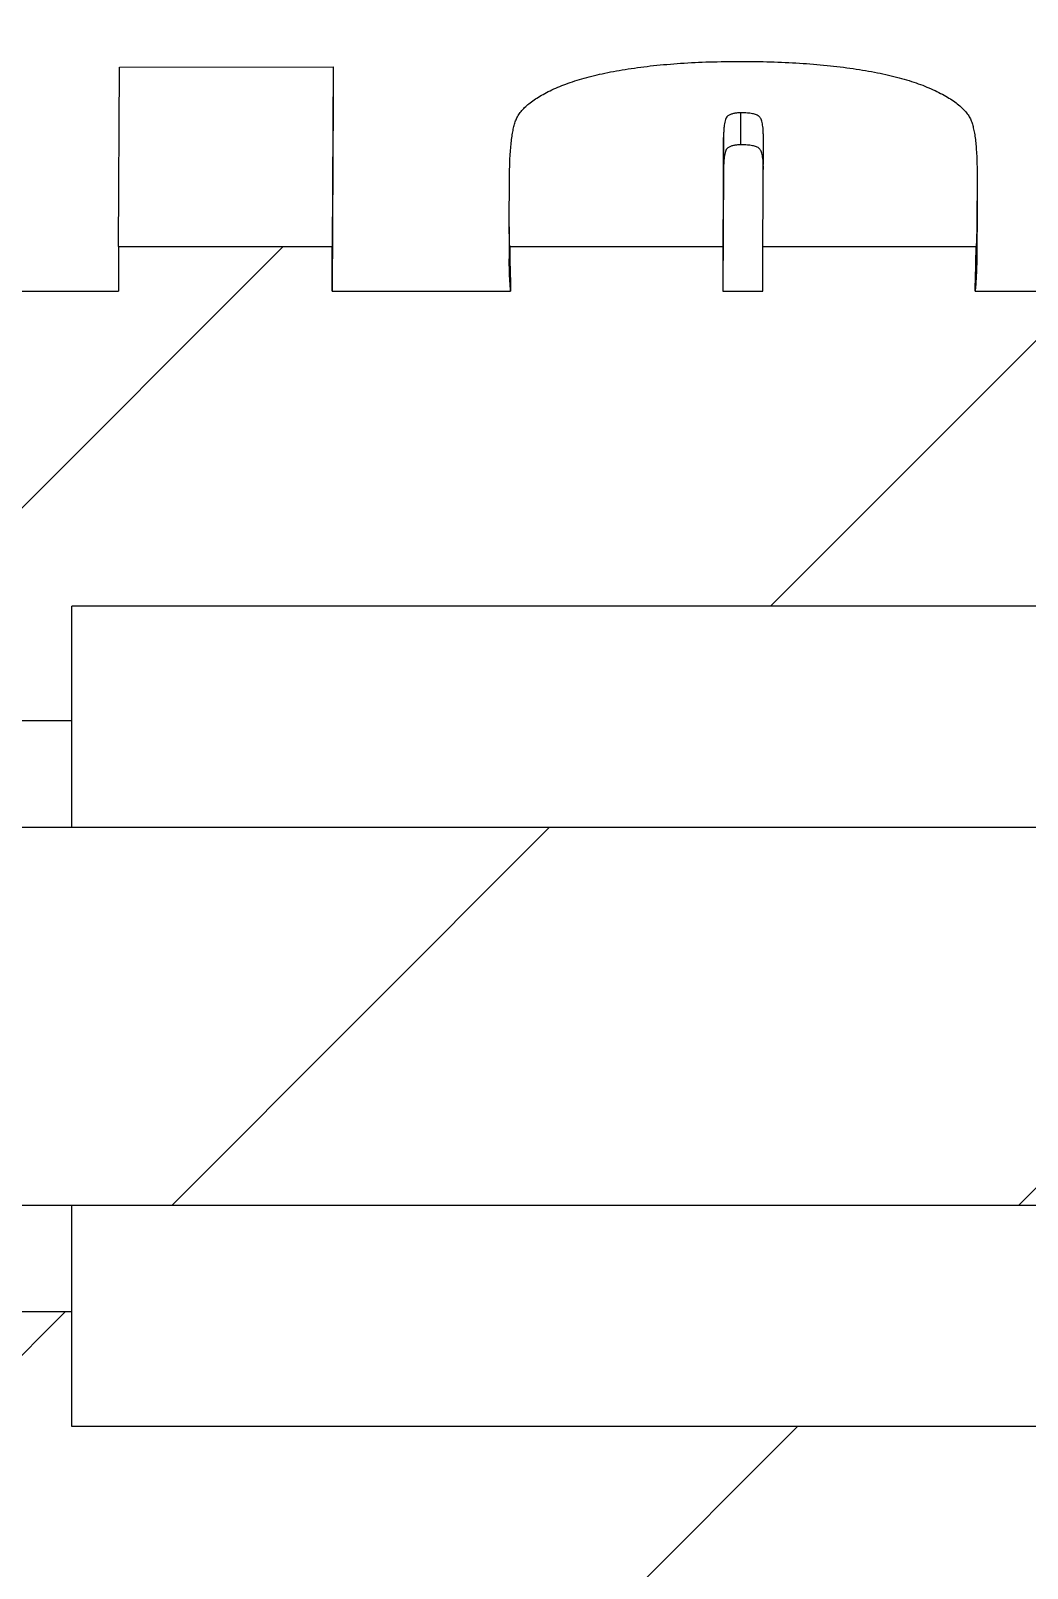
# Model space of a CAD drawing. Header units: millimetres. Extents: x -56 to 279, y 0 to 216.
# Drawn here: x 41.52 to 46.8, y 26.87 to 35.02 of the extents above; entities that cross this region are included whole.
import ezdxf

# ---------------------------------------------------------------- set-up
doc = ezdxf.new("R2010")
doc.units = ezdxf.units.MM
doc.layers.add('TITLE_BLOCK_BORDER', color=7, linetype='Continuous')
pattern_1 = [(45, (0, 0), (-2.245064030267288, 2.245064030267288), [])]

msp = doc.modelspace()

# ---------------------------------------------------------------- hatches: boundary and pattern name
at = {"layer": 'TITLE_BLOCK_BORDER', "linetype": 'Continuous', "lineweight": 18}
h = msp.add_hatch(dxfattribs=at)
h.set_pattern_fill('ANSI31', color=256, style=0)
h.set_pattern_definition(pattern_1)
edge = h.paths.add_edge_path(flags=0)
edge.add_line((27.42125359384621, 33.64155162428101), (27.15498089923976, 33.64155162184828))
edge.add_line((27.15498089923976, 33.64155162184828), (27.15533833180215, 33.87760715868279))
edge.add_line((27.15533833180215, 33.87760715868279), (26.0944963125968, 33.87760715868319))
edge.add_line((26.0944963125968, 33.87760715868319), (26.09417158396023, 33.72011777312227))
edge.add_spline(control_points=[(26.09417158396023, 33.72011777312227), (26.09430297248944, 33.69392880997772), (26.09443434045929, 33.66773964212676), (26.09469250191581, 33.6415516218466)], knot_values=[0, 0, 0, 0, 0.0001178518172691, 0.0001178518172691, 0.0001178518172691, 0.0001178518172691], weights=[1, 1, 1, 1], degree=3, periodic=0)
edge.add_line((26.09469250191585, 33.64155162184773), (25.17990958838461, 33.64155162184988))
edge.add_spline(control_points=[(25.17990958838461, 33.64155162184988), (25.1812903310576, 33.72022942980575), (25.18232247319374, 33.798917440092), (25.1825016466436, 33.8776071586831)], knot_values=[0, 0, 0, 0, 0.0003541046515927, 0.0003541046515927, 0.0003541046515927, 0.0003541046515927], weights=[1, 1, 1, 1], degree=3, periodic=0)
edge.add_line((25.1825016466436, 33.87760715868256), (24.04889104356479, 33.87760715868318))
edge.add_line((24.04889104356479, 33.87760715868318), (24.04856109647659, 33.64155162184792))
edge.add_line((24.04856109647659, 33.64155162184792), (23.8638330289084, 33.64155162184832))
edge.add_line((23.8638330289084, 33.64155162184832), (23.86418306511147, 33.87760715868276))
edge.add_line((23.86418306511147, 33.87760715868276), (22.73252944390995, 33.8776071626005))
edge.add_spline(control_points=[(22.73252944390995, 33.8776071626005), (22.73316920686436, 33.79891943053622), (22.73381560191114, 33.72022922407521), (22.73523117764523, 33.64155162485283)], knot_values=[0, 0, 0, 0, 0.0003541064975395, 0.0003541064975395, 0.0003541064975395, 0.0003541064975395], weights=[1, 1, 1, 1], degree=3, periodic=0)
edge.add_line((22.73523117753948, 33.64155162184773), (21.12655200056776, 33.6415516218483))
edge.add_line((21.12655200056776, 33.6415516218483), (21.12685593070082, 33.87760715868275))
edge.add_line((21.12685593070082, 33.87760715868275), (19.99290414930828, 33.87760715868316))
edge.add_line((19.99290414930828, 33.87760715868316), (19.99256298401919, 33.64155162184793))
edge.add_line((19.99256298401919, 33.64155162184793), (18.57030639108484, 33.64155162184809))
edge.add_line((18.57030639108484, 33.64155162184809), (18.40363972441816, 33.44483867448497))
edge.add_line((18.40363972441816, 33.44483867448497), (18.40363972441789, 26.7987881300378))
edge.add_line((18.40363972441789, 26.7987881300378), (18.57030639108454, 26.63212146337115))
edge.add_line((18.57030639108454, 26.63212146337115), (32.45008587449491, 26.63212146337112))
edge.add_arc((32.45008587449492, 27.29878813003779), 0.6666666666666666, 270.0000000000002, 320.4125723179267)
edge.add_arc((35.07030639108422, 25.13212146337115), 2.733333333333333, 39.58742768207412, 140.4125723179248, ccw=False)
edge.add_arc((37.69052690767351, 27.29878813003781), 0.6666666666666666, 219.5874276820753, 270.0000000000014)
edge.add_line((37.69052690767352, 26.63212146337121), (51.57030639108391, 26.63212146337121))
edge.add_line((51.57030639108391, 26.63212146337121), (51.73697305775071, 26.79878813003784))
edge.add_line((51.73697305775071, 26.79878813003784), (51.73697305775055, 27.45878813003787))
edge.add_line((51.73697305775055, 27.45878813003787), (51.57030639108391, 27.62545479670452))
edge.add_line((51.57030639108391, 27.62545479670452), (41.73697305775072, 27.62545479670449))
edge.add_line((41.73697305775072, 27.62545479670449), (41.7369730577507, 28.2321214633712))
edge.add_line((41.7369730577507, 28.2321214633712), (27.73697305775089, 28.23212146337118))
edge.add_line((27.73697305775089, 28.23212146337118), (27.73697305775088, 31.36545479670444))
edge.add_line((27.73697305775088, 31.36545479670444), (41.73697305775069, 31.36545479670452))
edge.add_line((41.73697305775069, 31.36545479670452), (41.73697305775072, 31.97212146337113))
edge.add_line((41.73697305775072, 31.97212146337113), (51.5703063910839, 31.97212146337128))
edge.add_line((51.5703063910839, 31.97212146337128), (51.7369730577507, 32.1387881300379))
edge.add_line((51.7369730577507, 32.1387881300379), (51.73697305775072, 33.44483867448506))
edge.add_line((51.73697305775072, 33.44483867448506), (51.57030639108406, 33.64155162184783))
edge.add_line((51.57030639108406, 33.64155162184783), (49.85298368645934, 33.64155161777965))
edge.add_spline(control_points=[(49.85298368645934, 33.64155161777965), (49.85182489186003, 33.72030331843425), (49.84866935064541, 33.79907563663729), (49.84267162260741, 33.87760716164028)], knot_values=[0, 0, 0, 0, 0.0003544210131699, 0.0003544210131699, 0.0003544210131699, 0.0003544210131699], weights=[1, 1, 1, 1], degree=3, periodic=0)
edge.add_line((49.84267162252613, 33.87760715981787), (48.71467103400454, 33.87760715868264))
edge.add_spline(control_points=[(48.7146710342836, 33.87760716092296), (48.74049904966285, 33.81523944253175), (48.75113581606154, 33.74701637223374), (48.75868723612888, 33.67993586291305), (48.76012499435033, 33.66716401961538), (48.76131825314842, 33.65436355159314), (48.76233886565237, 33.6415516243361)], knot_values=[3.1892e-12, 3.1892e-12, 3.1892e-12, 3.1892e-12, 0.0003037689552671, 0.0003037689552671, 0.0003037689552671, 0.0003612830703178, 0.0003612830703178, 0.0003612830703178, 0.0003612830703178], weights=[1, 1, 1, 1, 1, 1, 1], degree=3, periodic=0)
edge.add_line((48.7623388651637, 33.64155162428109), (48.49606617055724, 33.64155162184801))
edge.add_line((48.49606617055724, 33.64155162184801), (48.49642360311964, 33.87760715868325))
edge.add_line((48.49642360311964, 33.87760715868325), (47.43558158391428, 33.87760715868286))
edge.add_line((47.43558158391428, 33.87760715868286), (47.43525685527771, 33.72011777312174))
edge.add_spline(control_points=[(47.43525685527771, 33.72011777312235), (47.43538824380692, 33.6939288099778), (47.43551961177678, 33.66773964212684), (47.4357777732333, 33.64155162184667)], knot_values=[9e-16, 9e-16, 9e-16, 9e-16, 0.0001178518172708, 0.0001178518172708, 0.0001178518172708, 0.0001178518172708], weights=[1, 1, 1, 1], degree=3, periodic=0)
edge.add_line((47.43577777323334, 33.64155162184667), (46.52736493524692, 33.64155162184781))
edge.add_spline(control_points=[(46.52736493517803, 33.64155161777609), (46.52981967291074, 33.72022167930385), (46.53177606884117, 33.79890984125955), (46.53309385036641, 33.87760715868504)], knot_values=[6.1083e-12, 6.1083e-12, 6.1083e-12, 6.1083e-12, 0.0003541875738107, 0.0003541875738107, 0.0003541875738107, 0.0003541875738107], weights=[1, 1, 1, 1], degree=3, periodic=0)
edge.add_line((46.5330938503665, 33.87760715868504), (45.40192471440706, 33.87760715868285))
edge.add_line((45.40192471440706, 33.87760715868285), (45.40165016389781, 33.67871842603963))
edge.add_spline(control_points=[(45.40165016389783, 33.67871842605299), (45.40166479208597, 33.66632949762233), (45.40167942118958, 33.65394055723383), (45.4016729672647, 33.64155162184814)], knot_values=[0, 0, 0, 0, 5.57502168004e-05, 5.57502168004e-05, 5.57502168004e-05, 5.57502168004e-05], weights=[1, 1, 1, 1], degree=3, periodic=0)
edge.add_line((45.4016729672647, 33.64155162184814), (45.19034168326304, 33.6415516218478))
edge.add_spline(control_points=[(45.19034168325992, 33.64155162351296), (45.19034178594951, 33.64162109129503), (45.19034188864065, 33.64169055907709), (45.19034199133178, 33.64176002685915)], knot_values=[0, 0, 0, 0, 3.126053608e-07, 3.126053608e-07, 3.126053608e-07, 3.126053608e-07], weights=[1, 1, 1, 1], degree=3, periodic=0)
edge.add_line((45.19034199133178, 33.64176002685915), (45.19067575588562, 33.87760715868325))
edge.add_line((45.19067575588562, 33.87760715868325), (44.05976618121728, 33.87760715868262))
edge.add_spline(control_points=[(44.05976618119181, 33.87760716220325), (44.06080121117854, 33.79891166958648), (44.06246990369442, 33.72022258801796), (44.0646905225008, 33.64155162325086)], knot_values=[5.2806e-12, 5.2806e-12, 5.2806e-12, 5.2806e-12, 0.0003541603448523, 0.0003541603448523, 0.0003541603448523, 0.0003541603448523], weights=[1, 1, 1, 1], degree=3, periodic=0)
edge.add_line((44.06469052240022, 33.64155162324954), (43.11865846311633, 33.641551621848))
edge.add_line((43.11865846311633, 33.641551621848), (43.1189996284054, 33.87760715868319))
edge.add_line((43.1189996284054, 33.87760715868319), (41.98515221132331, 33.87760715868284))
edge.add_line((41.98515221132331, 33.87760715868284), (41.98481104603423, 33.64155162184833))
edge.add_line((41.98481104603423, 33.64155162184833), (41.01545165801689, 33.64155162184797))
edge.add_line((41.01545165801689, 33.64155162184797), (41.01579282330596, 33.87760715868323))
edge.add_line((41.01579282330596, 33.87760715868323), (39.88197855932618, 33.87760715868281))
edge.add_line((39.88197855932618, 33.87760715868281), (39.88163266363151, 33.64155162184835))
edge.add_line((39.88163266363151, 33.64155162184835), (39.68457837931189, 33.641551621848))
edge.add_line((39.68457837931189, 33.641551621848), (39.68492427500658, 33.8776071586832))
edge.add_line((39.68492427500658, 33.8776071586832), (38.55104368419165, 33.87760715868282))
edge.add_line((38.55104368419165, 33.87760715868282), (38.55070251890257, 33.64155162184839))
edge.add_line((38.55070251890257, 33.64155162184839), (37.14657480983669, 33.64155162184798))
edge.add_line((37.14657480983669, 33.64155162184798), (37.14690455385816, 33.87760715868317))
edge.add_line((37.14690455385816, 33.87760715868317), (36.0123895402718, 33.87760715868281))
edge.add_line((36.0123895402718, 33.87760715868281), (36.01205979625034, 33.64155162184837))
edge.add_line((36.01205979625034, 33.64155162184837), (34.66200777555891, 33.64155162184797))
edge.add_line((34.66200777555891, 33.64155162184797), (34.63442760353766, 33.87760715868316))
edge.add_line((34.63442760353766, 33.87760715868316), (32.30519859823214, 33.87760715868281))
edge.add_line((32.30519859823214, 33.87760715868281), (32.28013179991962, 33.64155162184832))
edge.add_line((32.28013179991962, 33.64155162184832), (30.96052829820879, 33.64155162184795))
edge.add_line((30.96052829820879, 33.64155162184795), (30.96085804223025, 33.87760715868315))
edge.add_line((30.96085804223025, 33.87760715868315), (29.82634302864392, 33.87760715868279))
edge.add_line((29.82634302864392, 33.87760715868279), (29.82601328462246, 33.64155162184834))
edge.add_line((29.82601328462246, 33.64155162184834), (28.51189841510942, 33.64155162184775))
edge.add_spline(control_points=[(28.51189841514185, 33.64155161777958), (28.51073962054254, 33.72030331843418), (28.50758407932791, 33.79907563663722), (28.50158635128991, 33.87760716164021)], knot_values=[6.0986e-12, 6.0986e-12, 6.0986e-12, 6.0986e-12, 0.0003544210158957, 0.0003544210158957, 0.0003544210158957, 0.0003544210158957], weights=[1, 1, 1, 1], degree=3, periodic=0)
edge.add_line((28.50158635071761, 33.87760716163179), (27.37358576268704, 33.87760715868257))
edge.add_spline(control_points=[(27.3735857629661, 33.87760716092289), (27.39941377834516, 33.81523944253211), (27.41005054474385, 33.74701637223461), (27.41760196481122, 33.67993586291441), (27.41903972303274, 33.66716401961627), (27.4202329818309, 33.65436355159355), (27.42125359433488, 33.64155162433602)], knot_values=[3.1892e-12, 3.1892e-12, 3.1892e-12, 3.1892e-12, 0.000303768955265, 0.000303768955265, 0.000303768955265, 0.0003612830703178, 0.0003612830703178, 0.0003612830703178, 0.0003612830703178], weights=[1, 1, 1, 1, 1, 1, 1], degree=3, periodic=0)
h = msp.add_hatch(dxfattribs=at)
h.set_pattern_fill('ANSI31', color=256, style=0)
h.set_pattern_definition(pattern_1)
h.paths.add_polyline_path([(58.0369730577502, 30.76103857869055), (58.03697305775022, 31.44878813004114), (57.85363972441688, 31.63212146337449), (56.22030639108356, 31.63212146337569), (56.03697305775022, 31.44878813004236), (56.0369730577502, 30.79878813004244), (32.97380757989045, 30.79878813003779), (32.70363972441753, 30.41294844575838), (32.70363972441754, 29.18462781431727), (32.97380757989046, 28.79878813003786), (56.03697305775021, 28.79878813004244), (56.03697305775022, 28.14878813004251), (56.22030639108355, 27.9654547967092), (57.85363972441687, 27.96545479670795), (58.03697305775022, 28.1487881300413), (58.03697305775021, 28.8365376813919), (57.99400225378268, 28.87950848535938), (56.7869730577502, 28.87950848535938), (56.78697305774988, 30.71806777472183), (57.99400225378142, 30.71806777472182)], flags=0)

# ---------------------------------------------------------------- linework, layer by layer
at = {"color": 7, "linetype": 'Continuous', "lineweight": 25}
for p, q in [((41.9851522113, 33.8776071587), (41.9900259405, 34.8290794188)), ((41.9900259405, 34.8290794188), (43.1238778578, 34.8299579833)), ((43.1238778578, 34.8299579833), (43.1189996284, 33.8776071587)), ((43.1238778578, 34.8299579833), (43.1238778578, 34.6605063342)), ((43.1238778578, 34.6605063342), (43.1186584631, 33.6415516218)), ((45.2861552466, 34.4170719403), (45.2861552466, 34.5865235894)), ((45.1935755436, 34.4557590913), (45.1906757559, 33.8776071587)), ((45.1935755436, 34.2863074422), (45.1935755436, 34.4557590913)), ((45.4019247144, 33.8776071587), (45.4047539984, 34.4559027086)), ((44.0572999889, 34.0012766924), (44.0586904464, 34.2374353892)), ((45.1935755436, 34.2863074422), (45.1903419913, 33.641610424)), ((46.5382405844, 34.2394174796), (46.5368501269, 34.0032587829)), ((46.5382405844, 34.2394174796), (46.5382405844, 34.0699658305)), ((46.5382405844, 34.0699658305), (46.5368501269, 33.8338071338)), ((44.0572679062, 33.9818042426), (44.0572679062, 33.8123525935)), ((46.5368501269, 34.0032587829), (46.5368501269, 33.8338071338)), ((41.9851522113, 33.8776071587), (41.984811046, 33.6415516218)), ((41.9851522113, 33.8776071587), (43.1189996284, 33.8776071587)), ((43.1186584631, 33.6415516218), (43.1189996284, 33.8776071587)), ((44.0597661812, 33.8776071587), (45.1906757559, 33.8776071587)), ((45.1906757559, 33.8776071587), (45.1903419913, 33.6417600269)), ((45.4016501639, 33.678718426), (45.4019247144, 33.8776071587)), ((45.4019247144, 33.8776071587), (46.5330938504, 33.8776071587)), ((45.4016501639, 33.6520383644), (45.4016501639, 33.678718426)), ((41.015451658, 33.6415516218), (41.984811046, 33.6415516218)), ((43.1186584631, 33.6415516218), (44.0646905224, 33.6415516232)), ((45.1903419913, 33.6417600269), (45.1903416833, 33.6415516218)), ((45.1903419913, 33.641610424), (45.1903416833, 33.6415516218)), ((45.1903416833, 33.6415516218), (45.4016729673, 33.6415516218)), ((45.1903419913, 33.641610424), (45.1903419913, 33.6417600269)), ((46.5273649352, 33.6415516218), (47.4357777732, 33.6415516218)), ((51.5703063911, 31.9721214634), (41.7369730578, 31.9721214634)), ((41.7369730578, 31.3654547967), (41.7369730578, 31.9721214634)), ((27.7369730578, 31.3654547967), (41.7369730578, 31.3654547967)), ((41.7369730578, 30.79878813), (41.7369730578, 31.3654547967)), ((56.0369730578, 30.79878813), (32.9738075799, 30.79878813)), ((32.9738075799, 28.79878813), (56.0369730578, 28.79878813)), ((41.7369730578, 28.2321214634), (41.7369730578, 28.79878813)), ((41.7369730578, 28.2321214634), (27.7369730578, 28.2321214634)), ((41.7369730578, 27.6254547967), (41.7369730578, 28.2321214634)), ((51.5703063911, 27.6254547967), (41.7369730578, 27.6254547967))]:
    msp.add_line(p, q, dxfattribs=at)
at = {"color": 7, "linetype": 'Continuous', "lineweight": 18}
msp.add_circle((40.7968144062, 29.79878813), 10.11622935408149, dxfattribs=at)
at = {"color": 7, "linetype": 'Continuous', "lineweight": 25}
for points, knots in [([(44.05869044635371, 34.2374353891516), (44.05881933207477, 34.2543850342988), (44.05906791865146, 34.28707643121181), (44.06027349965505, 34.3342596107514), (44.06317176558076, 34.37768320543474), (44.06616738116121, 34.41726095072707), (44.07064820250223, 34.45292561670134), (44.07520958046287, 34.48476560221859), (44.08146829234322, 34.51283106020658), (44.08847731899736, 34.5377458170662), (44.09721814311692, 34.56079885905258), (44.11145509634281, 34.58255080938923), (44.12867124459164, 34.60401280100801), (44.14928590970998, 34.62508676519735), (44.17478579372684, 34.64546639122653), (44.20409364824555, 34.66532564502531), (44.23695443732721, 34.68495367255773), (44.2866880817303, 34.7105833751356), (44.35765240185743, 34.74085834780858), (44.45585699454121, 34.7717510974891), (44.56655701112006, 34.79842188155821), (44.68959643356681, 34.82045398722268), (44.8239115393453, 34.83776522938044), (44.9683378409177, 34.8500932885945), (45.12245370315044, 34.8576855769759), (45.22846130339172, 34.85862167612654), (45.28307060880228, 34.8591039031017)], [0, 0, 0, 0, 0.0476325486947081, 0.0918706286670164, 0.1325977306765991, 0.1697355231838299, 0.2031743821399581, 0.2330412003577358, 0.2594604463903593, 0.2825682894271355, 0.3038442789376239, 0.3254199927898253, 0.3471393360241826, 0.3693821757410269, 0.3920481842839392, 0.4157960349641728, 0.4402492236639707, 0.4658007074797591, 0.5191699780238541, 0.5756639770248444, 0.6357066901064307, 0.7003147549207193, 0.76919000250972, 0.8417834609578705, 0.9184955108701164, 1, 1, 1, 1]), ([(45.28307060880228, 34.8591039031017), (45.33650536097208, 34.85867186404576), (45.44129993941898, 34.8578245624508), (45.59485682438452, 34.85074516649261), (45.74108170023599, 34.83864204857029), (45.85760981153318, 34.82460962779027), (45.94603848541392, 34.8106985629716), (46.00873986356645, 34.79939640185216), (46.06790907575677, 34.78655816101633), (46.12422387624828, 34.7728705011841), (46.17698812001635, 34.7576952779352), (46.22643950035249, 34.74132047310371), (46.27224850153437, 34.72351339624074), (46.31503736689045, 34.70486401603173), (46.35377570926737, 34.68518469849433), (46.38902734891344, 34.66540497905354), (46.4196911892294, 34.64508496671242), (46.44633312887708, 34.62445809921616), (46.46857260695653, 34.60328226199251), (46.48660442478255, 34.58179675571875), (46.50084815207123, 34.56003545015982), (46.51036721667187, 34.53725211512072), (46.51703078878646, 34.51248554858608), (46.52304624644725, 34.48464256461634), (46.52816289999769, 34.45307538382345), (46.53213448159943, 34.41770548656358), (46.53468730371645, 34.37848737005216), (46.53747177034312, 34.33548979574741), (46.53788201994726, 34.28870284254342), (46.53811799950038, 34.25626700430241), (46.53824058437922, 34.23941747963978)], [0, 0, 0, 0, 0.0788216997881643, 0.154582672630757, 0.2271621581434636, 0.297009551808927, 0.3306531528431042, 0.3631902882960816, 0.3946443063824641, 0.4249053571324382, 0.4545102535039806, 0.4831007135283832, 0.5108038054481564, 0.5381988524465832, 0.5646922073661731, 0.5898310918165043, 0.6137918950024909, 0.6369430090961671, 0.6592283409439652, 0.6810347500198742, 0.7022071927219424, 0.7230975844877908, 0.7457354602638389, 0.7716701314989007, 0.8009278574710191, 0.8337204490262564, 0.8700664598299799, 0.9099125882590028, 0.9532020706651505, 1, 1, 1, 1]), ([(45.28615524656139, 34.58652358942817), (45.27968739422282, 34.58636839089296), (45.26726964502672, 34.586070422358), (45.24946830205536, 34.58349665531481), (45.23352280246216, 34.57925649796269), (45.22098131712908, 34.5742724071105), (45.21262049343241, 34.5677891135342), (45.20749362061105, 34.56003199184914), (45.20355961036889, 34.54947525270813), (45.19985449452702, 34.53619323922605), (45.19709444601229, 34.52013130200705), (45.19497914176361, 34.50126513639797), (45.19402741003078, 34.47950336620499), (45.19373232466834, 34.46399748311229), (45.19357554360595, 34.45575909132975)], [0, 0, 0, 0, 0.06515683619286, 0.1250958135563296, 0.1843222666100569, 0.2445923400884562, 0.2804656018215272, 0.3318992791567359, 0.3993963839125763, 0.4847400257225115, 0.586726606170741, 0.7055485427593549, 0.8435557361554809, 0.9999999999999999, 0.9999999999999999, 0.9999999999999999, 0.9999999999999999]), ([(45.40475399835211, 34.45590270863646), (45.40477012921535, 34.4631145447301), (45.40480078994975, 34.47682244044323), (45.40357150760495, 34.49625233566287), (45.40250091503569, 34.51343871201323), (45.39975779993487, 34.52839105678645), (45.39698832298876, 34.54112442583532), (45.39304143580299, 34.55167661752391), (45.38924138659532, 34.5601444594936), (45.38198341391686, 34.56833803256429), (45.36885668045965, 34.57638630179461), (45.34643792021345, 34.5824160217327), (45.31823090794283, 34.58592186221167), (45.29751367586362, 34.58631050961149), (45.28615524656139, 34.58652358942817)], [0, 0, 0, 0, 0.1275410677716057, 0.2424236537609614, 0.3438541170966983, 0.4315544960268989, 0.5080977860501109, 0.5703613929593736, 0.621903970913171, 0.6614695647474969, 0.7296286593761243, 0.8056286541961275, 0.8934339693037686, 1, 1, 1, 1]), ([(45.28615524656139, 34.41707194031056), (45.27968739422282, 34.41691674177535), (45.26726964502672, 34.4166187732404), (45.24946830205536, 34.41404500619721), (45.23352280246216, 34.40980484884516), (45.22098131712908, 34.40482075799291), (45.21262049343241, 34.39833746441668), (45.20749362061105, 34.39058034273162), (45.20355961036889, 34.38002360359054), (45.19985449452702, 34.36674159010845), (45.19709444601229, 34.35067965288953), (45.19497914176361, 34.33181348728036), (45.19402741003078, 34.31005171708746), (45.19373232466836, 34.29454583399477), (45.19357554360595, 34.28630744221214)], [0, 0, 0, 0, 0.06515683619286, 0.1250958135563296, 0.1843222666100569, 0.2445923400884562, 0.2804656018215272, 0.3318992791567359, 0.3993963839125763, 0.4847400257225115, 0.586726606170741, 0.7055485427593549, 0.8435557361554809, 0.9999999999999999, 0.9999999999999999, 0.9999999999999999, 0.9999999999999999]), ([(45.40475399835211, 34.28645105951893), (45.40477012921535, 34.29366289561258), (45.40480078994975, 34.3073707913257), (45.40357150760495, 34.32680068654534), (45.40250091503569, 34.34398706289563), (45.39975779993487, 34.35893940766885), (45.39698832298876, 34.37167277671772), (45.39304143580299, 34.38222496840638), (45.38924138659532, 34.39069281037607), (45.38198341391686, 34.39888638344677), (45.36885668045965, 34.40693465267701), (45.34643792021345, 34.41296437261518), (45.31823090794283, 34.41647021309406), (45.29751367586362, 34.41685886049389), (45.28615524656139, 34.41707194031056)], [0, 0, 0, 0, 0.1275410677716057, 0.2424236537609614, 0.3438541170966983, 0.4315544960268989, 0.5080977860501109, 0.5703613929593736, 0.621903970913171, 0.6614695647474969, 0.7296286593761243, 0.8056286541961275, 0.8934339693037686, 1, 1, 1, 1]), ([(44.05976618135578, 33.87760715868539), (44.05939093404958, 33.88565723276572), (44.05845604551347, 33.9096478368696), (44.05717541422572, 33.95086977968773), (44.05725740185451, 33.98404461630257), (44.05729998886336, 34.00127669242275)], [0.8839433518658695, 0.8839433518658695, 0.8839433518658695, 0.8839433518658695, 0.9066118597960289, 0.9514911992061778, 1, 1, 1, 1]), ([(46.53685012688871, 34.00325878291093), (46.53661394187183, 33.98654540094364), (46.53615967122643, 33.95439942101368), (46.53488274843382, 33.91251440246921), (46.53367179774189, 33.88734561674782), (46.53309385036646, 33.87760715868437)], [0, 0, 0, 0, 0.0463073380170498, 0.0890660406980921, 0.1160607311308356, 0.1160607311308356, 0.1160607311308356, 0.1160607311308356]), ([(44.06469052240021, 33.64155162324947), (44.06199723212492, 33.67705549301263), (44.05767975847688, 33.73396990120386), (44.05756355366272, 33.79092685318832), (44.05751983876313, 33.81235339609661)], [0, 0, 0, 0, 0.6238116303320406, 0.9999999999999999, 0.9999999999999999, 0.9999999999999999, 0.9999999999999999]), ([(46.53685012688872, 33.83380713379341), (46.53661394187183, 33.81709375182604), (46.53615967122643, 33.78494777189609), (46.53474606680302, 33.73857938703267), (46.53256508466854, 33.6960262887474), (46.52974802287683, 33.66409110006984), (46.52789862294348, 33.64637750357517), (46.52736493562703, 33.64155162183626)], [0, 0, 0, 0, 0.0463073380170498, 0.0890660406980921, 0.1284838549824336, 0.1642437429718394, 0.1776376026014172, 0.1776376026014172, 0.1776376026014172, 0.1776376026014172])]:
    msp.add_open_spline(points, degree=3, knots=knots, dxfattribs=at)
for points in [[(44.05976618119181, 33.87760716220318), (44.06080121117853, 33.79891166958642), (44.06246990369441, 33.7202225880179), (44.0646905225008, 33.6415516232508)], [(46.52736493517802, 33.64155161777601), (46.52981967291074, 33.72022167930377), (46.53177606884116, 33.79890984125948), (46.53309385036641, 33.87760715868498)], [(45.40167296726469, 33.64155162184807), (45.40167942118957, 33.65394055723376), (45.40166479208597, 33.66632949762226), (45.40165016389782, 33.67871842605292)], [(45.40167453485137, 33.6433028978779), (45.40167453486058, 33.64621463379272), (45.40166234937919, 33.64912649912042), (45.40165016389782, 33.65203836444812)]]:
    msp.add_open_spline(points, degree=3, dxfattribs=at)

doc.saveas('drawing.dxf')
